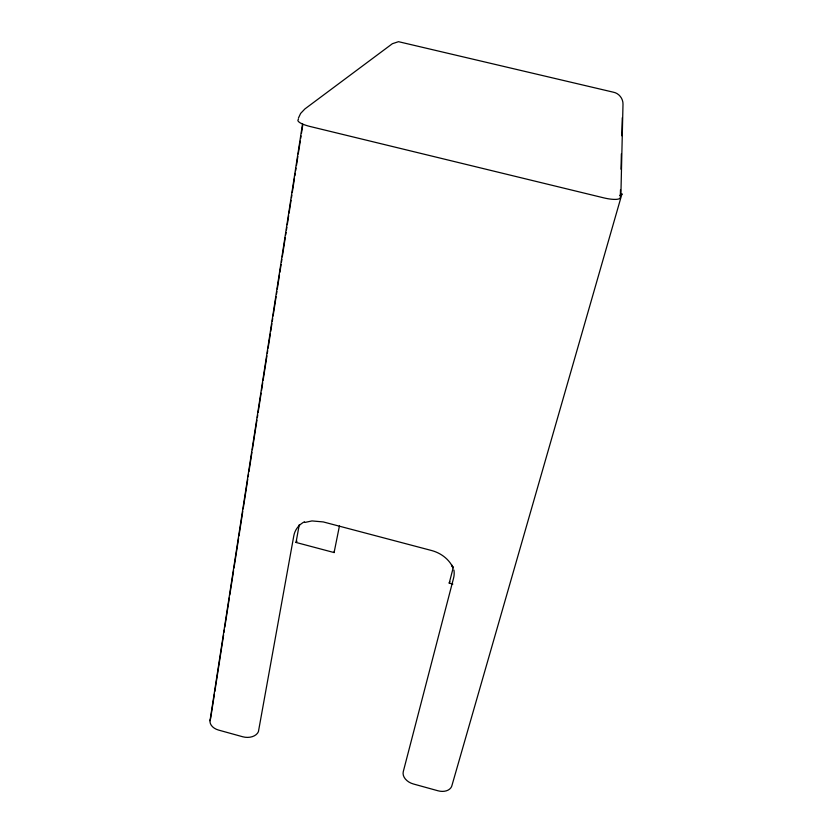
<?xml version="1.0" encoding="UTF-8"?>
<svg xmlns="http://www.w3.org/2000/svg" width="833" height="833" viewBox="0 0 833 833"><rect width="100%" height="100%" fill="white"/><g stroke="black" fill="none" stroke-linecap="round" stroke-linejoin="round"><path stroke-width="1.25" d="M620.929 193.235L623.001 104.25C623.167 98.554 618.898 93.161 613.265 92.171L398.507 41.681L392.374 43.712L304.909 108.925L300.619 113.434L298.36 118.244M620.491 189.809L620.293 197.525A16.837 4.175 14.3 0 1 603.623 197.827L310.22 126.522A16.629 4.03 10.8 0 1 298.443 119.379M621.001 169.224L621.387 153.782M621.835 135.769L622.282 117.755M209.999 720.732L302.525 124.044M214.425 694.056L210.634 718.483A12.578 8.84 5.1 0 0 218.61 730.093L242.726 736.768A12.557 8.882 6.5 0 0 258.417 731.686L293.799 535.838A27.541 22.887 23.8 0 1 304.514 521.739M214.831 691.484L223.608 634.902M224.004 632.33L224.41 629.758M224.806 627.187L229.398 597.605M229.793 595.033L233.594 570.605M233.99 568.033L238.582 538.451M238.977 535.879L242.767 511.452M243.174 508.88L247.755 479.298M248.161 476.726L248.557 474.154M248.963 471.582L251.951 452.298M252.347 449.726L256.939 420.144M257.345 417.572L257.741 415.001M258.136 412.429L261.135 393.145M261.531 390.573L262.728 382.857M263.124 380.285L266.924 355.858M267.32 353.286L267.716 350.714M268.122 348.142L270.319 333.991M270.715 331.419L271.912 323.704M272.308 321.132L272.714 318.56M273.109 315.988L276.098 296.704M276.504 294.132L276.9 291.56M277.295 288.989L279.492 274.838M279.898 272.266L281.096 264.55M281.492 261.978L281.887 259.407M282.293 256.835L285.282 237.551M285.688 234.979L286.083 232.407M286.479 229.835L286.885 227.263M287.281 224.691L288.676 215.685M289.072 213.113L291.071 200.253M291.467 197.681L291.873 195.109M292.268 192.538L294.466 178.397M294.861 175.825L295.267 173.254M295.663 170.682L296.059 168.11M296.465 165.538L297.86 156.531M298.256 153.959L300.255 141.1M300.651 138.528L301.057 135.956M301.452 133.384L302.848 124.388M339.447 525.935L334.095 552.56L296.027 542.45L299.286 524.571M452.85 584.079L449.226 583.121L453.454 566.763M304.909 522.447L311.99 520.927L323.266 521.927L431.713 550.551C440.23 552.852 448.039 558.349 452.277 566.201L451.476 564.784L452.829 567.825M296.027 542.45A9.923 5.592 9.7 0 1 297.017 541.211M449.226 583.121A9.996 5.685 15.6 0 1 449.914 581.778M334.356 551.113A9.923 5.612 10.5 0 1 334.095 552.56M619.773 195.37A16.629 4.071 14.3 0 0 622.001 193.797L452.048 785.144A12.693 9.069 19.4 0 1 437.971 790.777L413.345 783.968A12.651 9.069 17.8 0 1 403.266 771.681L453.558 578.196A27.718 23.126 17.2 0 0 453.933 570.064"/></g></svg>
